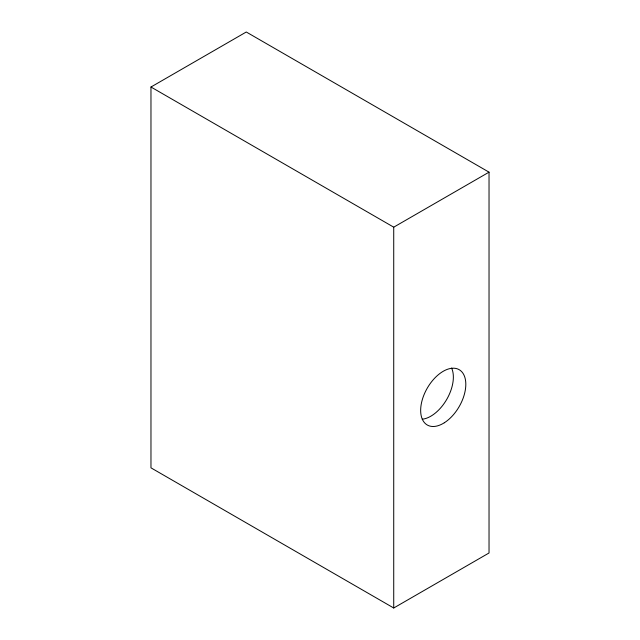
<?xml version="1.0" encoding="UTF-8"?>
<svg xmlns="http://www.w3.org/2000/svg" width="640" height="640" viewBox="0 0 640 640"><rect width="100%" height="100%" fill="white"/><g stroke="black" fill="none" stroke-linecap="round" stroke-linejoin="round"><path stroke-width="0.96" d="M150.968 87.016L246.272 32L489.032 172.16L489.032 552.984L393.728 608L150.968 467.84L150.968 87.016L393.728 227.176L489.032 172.16M393.728 227.176L393.728 608M451.6 368.04A31.928 18.432 -60 0 1 446.824 399.24A31.928 18.432 -60 0 1 422.24 419.224M444.336 422.752A31.928 18.432 -60 0 0 462.216 372.272A31.928 18.432 -60 0 0 423.16 397.016A31.928 18.432 -60 0 0 444.336 422.752"/></g></svg>
